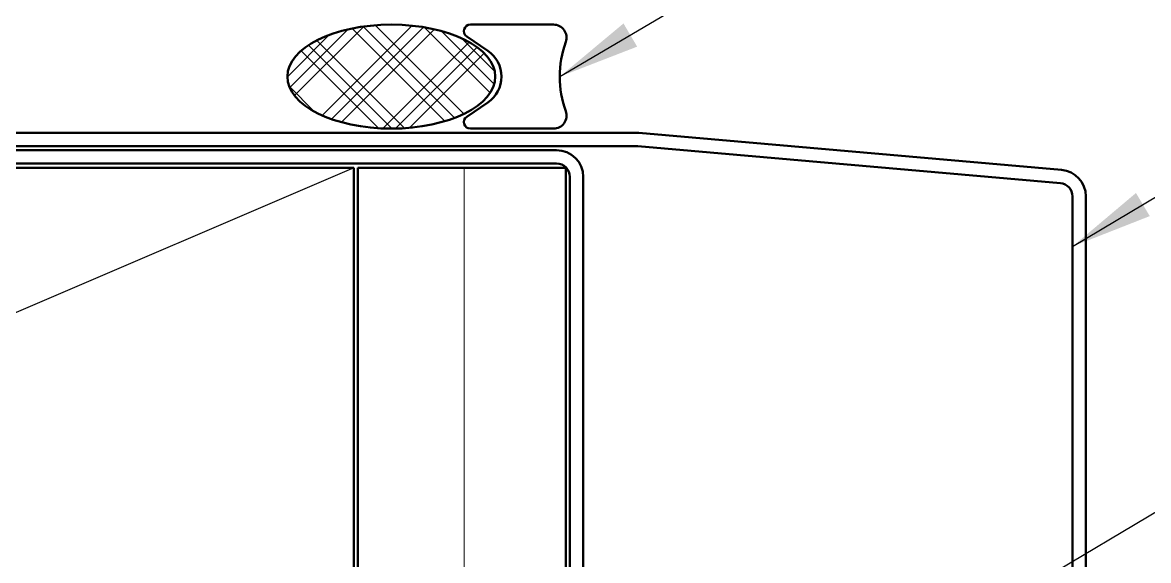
# Model space of a CAD drawing. Header units: inches. Extents: x -12 to 33, y -55 to 66.
# Drawn here: x 6.532 to 9.24, y 14.2 to 15.494 of the extents above; entities that cross this region are included whole.
import ezdxf

# ---------------------------------------------------------------- set-up
doc = ezdxf.new("R2010")
doc.units = ezdxf.units.IN
doc.header["$LTSCALE"] = 2
doc.header["$MEASUREMENT"] = 0
for name, color, linetype, lineweight in [('Hatch (ANSI)', 7, 'Continuous', 18), ('Sketch Geometry (ANSI)', 7, 'Continuous', 25), ('Symbol (ANSI)', 7, 'Continuous', 25), ('Visible (ANSI)', 7, 'Continuous', 50)]:
    doc.layers.add(name, color=color, linetype=linetype, lineweight=lineweight)
doc.styles.add('Note Text (ANSI)', font='tahoma.ttf')
doc.dimstyles.new('Default (ANSI)$7', dxfattribs={"dimscale": 2, "dimtxt": 0.12, "dimasz": 0.098425, "dimexe": 0.125, "dimexo": 0.0625, "dimgap": 0.031496, "dimtad": 0, "dimtih": 1, "dimtoh": 1, "dimrnd": 1e-08, "dimzin": 4, "dimdsep": 46, "dimtxsty": 'Note Text (ANSI)', "dimcen": 0.09, "dimdle": 0.393701, "dimclrd": 256, "dimclre": 256, "dimclrt": 256, "dimadec": 0, "dimazin": 1, "dimtfac": 1, "dimtofl": 0, "dimtmove": 0, "dimatfit": 3, "dimfxl": 0, "dimtolj": 1, "dimtzin": 4, "dimlwd": -1, "dimlwe": -1, "dimarcsym": 0})

msp = doc.modelspace()

# ---------------------------------------------------------------- hatches: boundary and pattern name
at = {"layer": 'Hatch (ANSI)'}
h = msp.add_hatch(dxfattribs=at)
h.set_pattern_fill('CUST29', color=256, angle=90, style=0, pattern_type=2)
h.set_pattern_definition([(135, (0, 0), (-0.08838835, -0.08838835), []), (135, (2e-18, 0.03125), (-0.08838835, -0.08838835), []), (135, (4e-18, 0.0625), (-0.08838835, -0.08838835), []), (225, (0, 0), (0.08838835, -0.08838835), []), (225, (2e-18, 0.03125), (0.08838835, -0.08838835), []), (225, (4e-18, 0.0625), (0.08838835, -0.08838835), [])])
edge = h.paths.add_edge_path()
edge.add_ellipse((7.41908, 15.36369), major_axis=(0.25, 0), ratio=0.5, start_angle=0, end_angle=360)
at = {"layer": 'Hatch (ANSI)', "true_color": 0x804000}
h = msp.add_hatch(dxfattribs=at)
h.set_pattern_fill('INSUL', color=36, scale=2.25, angle=90, style=0, pattern_type=2)
h.paths.add_polyline_path([(7.33854, 2.59743), (7.33854, 15.14469), (7.83854, 15.14469), (7.83854, 2.59743)])

# ---------------------------------------------------------------- linework, layer by layer
at = {"layer": 'Sketch Geometry (ANSI)'}
msp.add_line((7.32854, 15.14469), (3.82854, 13.64469), dxfattribs=at)
at = {"layer": 'Visible (ANSI)', "color": 56, "true_color": 0x808000}
for p, q in [((7.80908, 15.48869), (7.60908, 15.48869)), ((7.60033, 15.46012), (7.65107, 15.42583)), ((7.65107, 15.30155), (7.60033, 15.26726)), ((7.60908, 15.23869), (7.80908, 15.23869))]:
    msp.add_line(p, q, dxfattribs=at)
at = {"layer": 'Visible (ANSI)', "color": 1, "true_color": 0xff0000}
for p, q in [((8.00895, 15.22869), (4.26104, 15.22869)), ((9.03112, 15.13951), (8.01452, 15.22845)), ((8.00895, 15.19669), (4.26104, 15.19669)), ((9.02833, 15.10763), (8.01174, 15.19657)), ((9.05754, 13.16773), (9.05754, 15.07575)), ((9.08954, 13.16773), (9.08954, 15.07575))]:
    msp.add_line(p, q, dxfattribs=at)
at = {"layer": 'Visible (ANSI)', "color": 30, "true_color": 0xff8000}
for p, q in [((7.81654, 15.18669), (3.86454, 15.18669)), ((3.86454, 15.15469), (7.81654, 15.15469)), ((7.84854, 15.12269), (7.84854, 2.59743)), ((7.88054, 2.59743), (7.88054, 15.12269))]:
    msp.add_line(p, q, dxfattribs=at)
at = {"layer": 'Visible (ANSI)', "color": 36, "true_color": 0x804000}
for p, q in [((3.82854, 15.14469), (7.32854, 15.14469)), ((7.32854, 15.14469), (7.32854, 13.64469)), ((7.33854, 2.59743), (7.33854, 15.14469)), ((7.83854, 15.14469), (7.33854, 15.14469)), ((7.83854, 2.59743), (7.83854, 15.14469))]:
    msp.add_line(p, q, dxfattribs=at)
at = {"layer": 'Visible (ANSI)', "color": 56, "true_color": 0x808000}
for centre, radius, start, end in [((7.60908, 15.47306), 0.01562, 90, 235.95227), ((7.80908, 15.45744), 0.03125, 340.52878, 90), ((8.07424, 15.36369), 0.25, 160.52878, 199.47122), ((7.60908, 15.36369), 0.075, 304.04773, 55.95227), ((7.80908, 15.26994), 0.03125, 270, 19.47122), ((7.60908, 15.25431), 0.01562, 124.04773, 270)]:
    msp.add_arc(centre, radius, start, end, dxfattribs=at)
at = {"layer": 'Visible (ANSI)', "color": 1, "true_color": 0xff0000}
for centre, radius, start, end in [((8.00895, 15.16469), 0.064, 85, 90), ((8.00895, 15.16469), 0.032, 85, 90), ((9.02554, 15.07575), 0.064, 0, 85), ((9.02554, 15.07575), 0.032, 0, 85)]:
    msp.add_arc(centre, radius, start, end, dxfattribs=at)
at = {"layer": 'Visible (ANSI)', "color": 30, "true_color": 0xff8000}
for radius in [0.064, 0.032]:
    msp.add_arc((7.81654, 15.12269), radius, 0, 90, dxfattribs=at)
at = {"layer": 'Visible (ANSI)'}
msp.add_ellipse((7.41908, 15.36369), major_axis=(-0.25, 0), ratio=0.5, dxfattribs=at)

# ---------------------------------------------------------------- leaders
at = {"layer": 'Symbol (ANSI)', "annotation_type": 0, "has_hookline": 1, "hookline_direction": 0}
for points, text_width in [([(7.82424, 15.36369), (10.87435, 17.16104), (11.0712, 17.16104)], 3.44236), ([(9.05754, 14.95534), (11.01895, 16.12413), (11.2158, 16.12413)], 2.41999), ([(8.76866, 14.02673), (10.95814, 15.3272), (11.155, 15.3272)], 1.30751), ([(8.01254, 12.73623), (10.96959, 14.47985), (11.16644, 14.47985)], 4.05985)]:
    msp.add_leader(points, dimstyle='Default (ANSI)$7', override={"dimtad": 0}, dxfattribs=dict(at, text_width=text_width))

doc.saveas('drawing.dxf')
